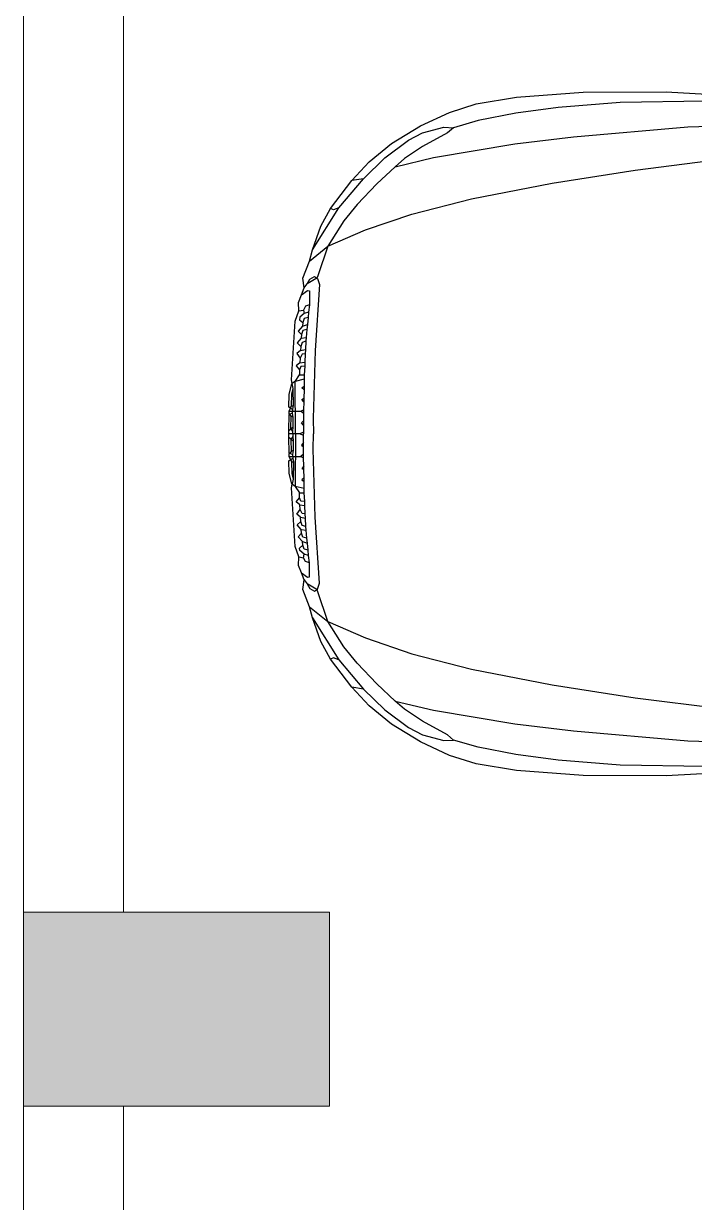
# Model space of a CAD drawing. Header units: inches. Extents: x -5775 to 2930, y 591 to 3437.
# Drawn here: x -5616.4 to -5549.1, y 2581.8 to 2699.9 of the extents above; entities that cross this region are included whole.
import ezdxf

# ---------------------------------------------------------------- set-up
doc = ezdxf.new("R2010")
doc.units = ezdxf.units.IN
doc.header["$LTSCALE"] = 20
doc.header["$MEASUREMENT"] = 0
doc.layers.get('0').update_dxf_attribs({"lineweight": 5})
doc.layers.add('Accesories', color=27, linetype='Continuous')
doc.layers.add('AUDI', color=27, linetype='Continuous')
doc.layers.add('Pillar', color=250, linetype='Continuous', lineweight=5)

# ---------------------------------------------------------------- blocks, each defined once
blk = doc.blocks.new('Top')
at = {"layer": 'AUDI'}
for p, q in [((2522.3, 15600.8), (2403.6, 15584.7)), ((2696.5, 15614.9), (2522.3, 15600.8)), ((2935.9, 15618.5), (2696.5, 15614.9)), ((2297.5, 15564.2), (2228.3, 15544.2)), ((2403.6, 15584.7), (2297.5, 15564.2)), ((2101.3, 15509.2), (2140.2, 15529.6)), ((2140.2, 15529.6), (2201.1, 15545.4)), ((2210.6, 15530), (2140.2, 15491.5)), ((2201.1, 15545.4), (2228.3, 15544.2)), ((2228.3, 15544.2), (2210.6, 15530)), ((2565.6, 15518.2), (2887.2, 15546.2)), ((2887.2, 15546.2), (3001.2, 15550.5)), ((2034.5, 15459.3), (2101.3, 15509.2)), ((2140.2, 15491.5), (2089.9, 15457.7)), ((2171.3, 15460.4), (2400.5, 15498.6)), ((2400.5, 15498.6), (2565.6, 15518.2)), ((1974.3, 15400.7), (2034.5, 15459.3)), ((2063.5, 15434.5), (2171.3, 15460.4)), ((2089.9, 15457.7), (2063.5, 15434.5)), ((2739.3, 15425.1), (3128.1, 15475)), ((2063.5, 15434.5), (2011.7, 15386.5)), ((2505.8, 15388.5), (2739.3, 15425.1)), ((1905.5, 15318.9), (1974.3, 15400.7)), ((1974.3, 15400.7), (1942.1, 15395.2)), ((2011.7, 15386.5), (1957, 15328)), ((2278.6, 15344.5), (2505.8, 15388.5)), ((1957, 15328), (1919.7, 15282)), ((2110.3, 15301.2), (2278.6, 15344.5)), ((1831.2, 15200.2), (1905.5, 15318.9)), ((1890.2, 15313.4), (1881.9, 15317)), ((1905.5, 15318.9), (1890.2, 15313.4)), ((1979.8, 15257.2), (2110.3, 15301.2)), ((1919.7, 15282), (1874.1, 15211.2)), ((1874.1, 15211.2), (1979.8, 15257.2)), ((1822.6, 15169.1), (1874.1, 15211.2)), ((1874.1, 15211.2), (1846.5, 15127.5)), ((1823.3, 15118), (1836.3, 15125.5)), ((1836.3, 15125.5), (1845.4, 15120)), ((1846.5, 15127.5), (1843, 15120.8)), ((1807.2, 15093.3), (1815.9, 15104.7)), ((1843, 15120.8), (1815.9, 15104.7)), ((1815.9, 15104.7), (1823.3, 15118)), ((1850.9, 15102.7), (1838.3, 14917.1)), ((1845.4, 15120), (1850.9, 15102.7)), ((1800.2, 15074), (1816.7, 15086.2)), ((1816.7, 15086.2), (1822.2, 15085.4)), ((1822.2, 15085.4), (1823, 15045.7)), ((1792.3, 15029.2), (1805.7, 15031.1)), ((1811.2, 15042.2), (1805.7, 15031.1)), ((1805.7, 15031.1), (1808, 15021.3)), ((1820.2, 15024.9), (1808, 15021.3)), ((1823, 15045.7), (1811.2, 15042.2)), ((1820.2, 15024.9), (1819, 15010.3)), ((1823, 15045.7), (1820.2, 15024.9)), ((1795, 15010.7), (1794.3, 15004)), ((1794.3, 15004), (1803.7, 14996.2)), ((1808, 15021.3), (1795, 15010.7)), ((1803.7, 14996.2), (1802.5, 14985.9)), ((1807.2, 15007.6), (1803.7, 14996.2)), ((1819, 15010.3), (1807.2, 15007.6)), ((1819, 15010.3), (1816.7, 14990.3)), ((1802.5, 14985.9), (1790.3, 14972.2)), ((1790.3, 14972.2), (1800.5, 14962.4)), ((1800.5, 14962.4), (1799.4, 14951.7)), ((1804.1, 14973.4), (1800.5, 14962.4)), ((1802.5, 14985.9), (1816.7, 14990.3)), ((1815.5, 14976.1), (1804.1, 14973.4)), ((1815.5, 14976.1), (1813.1, 14953.7)), ((1816.7, 14990.3), (1815.5, 14976.1)), ((1799.4, 14951.7), (1788.4, 14939.2)), ((1788.4, 14939.2), (1798.6, 14928.9)), ((1798.6, 14928.9), (1797.4, 14917.5)), ((1802.1, 14940.3), (1798.6, 14928.9)), ((1799.4, 14951.7), (1813.1, 14953.7)), ((1812.3, 14943.9), (1802.1, 14940.3)), ((1812.3, 14943.9), (1811.2, 14920.3)), ((1813.1, 14953.7), (1812.3, 14943.9)), ((1797.4, 14917.5), (1787.2, 14908.5)), ((1787.2, 14908.5), (1796.2, 14895.5)), ((1796.2, 14895.5), (1795, 14882.5)), ((1801.7, 14906.9), (1796.2, 14895.5)), ((1797.4, 14917.5), (1811.2, 14920.3)), ((1810.8, 14908.1), (1801.7, 14906.9)), ((1810.8, 14908.1), (1809.6, 14884.5)), ((1811.2, 14920.3), (1810.8, 14908.1)), ((1838.3, 14917.1), (1833.2, 14725.7)), ((1795, 14882.5), (1784.8, 14874.3)), ((1784.8, 14874.3), (1794.6, 14862.9)), ((1794.6, 14862.9), (1794.3, 14848.7)), ((1798.6, 14872.3), (1794.6, 14862.9)), ((1795, 14882.5), (1809.6, 14884.5)), ((1809.2, 14873.1), (1798.6, 14872.3)), ((1809.2, 14873.1), (1808, 14848.7)), ((1809.6, 14884.5), (1809.2, 14873.1)), ((1782.1, 14830.5), (1774.5, 14825.1)), ((1782.1, 14830.5), (1794.3, 14848.7)), ((1808, 14836.5), (1782.1, 14830.5)), ((1783.6, 14682.8), (1782.1, 14830.5)), ((1794.3, 14848.7), (1808, 14848.7)), ((1808, 14836.5), (1807.2, 14816.9)), ((1808, 14848.7), (1808, 14836.5)), ((1771.8, 14760.3), (1772.6, 14794.9)), ((1772.6, 14794.9), (1776.6, 14810.6)), ((1776.6, 14810.6), (1774.2, 14824.1)), ((1777.3, 14762.2), (1776.6, 14810.6)), ((1801.3, 14812.6), (1807.2, 14816.9)), ((1807.2, 14806.7), (1801.3, 14812.6)), ((1807.2, 14806.7), (1806.8, 14783.5)), ((1807.2, 14816.9), (1807.2, 14806.7)), ((1769.6, 14755.8), (1771.8, 14760.3)), ((1771.8, 14760.3), (1777.3, 14762.2)), ((1775.4, 14751.6), (1777.3, 14762.2)), ((1801.3, 14779.9), (1806.8, 14783.5)), ((1806.4, 14773.3), (1801.3, 14779.9)), ((1806.4, 14773.3), (1806, 14750.1)), ((1806.8, 14783.5), (1806.4, 14773.3)), ((1765.2, 14746.9), (1797.8, 14746.5)), ((1771.5, 14732.8), (1767, 14737.8)), ((1775, 14741), (1767.5, 14738.3)), ((1769.7, 14698.4), (1771.5, 14732.8)), ((1770.2, 14754.9), (1775.4, 14751.6)), ((1776.6, 14730), (1771.5, 14732.8)), ((1775, 14741), (1775.4, 14751.6)), ((1776.6, 14730), (1775, 14741)), ((1777, 14702.5), (1776.6, 14730)), ((1797.8, 14746.5), (1806, 14750.1)), ((1806, 14740.2), (1797.8, 14746.5)), ((1806, 14740.2), (1805.7, 14719.4)), ((1806, 14750.1), (1806, 14740.2)), ((1764.8, 14692.3), (1777, 14702.5)), ((1775.4, 14689.9), (1769.7, 14698.4)), ((1775.4, 14689.9), (1777, 14702.5)), ((1800.5, 14714.3), (1805.7, 14719.4)), ((1805.7, 14707.2), (1800.5, 14714.3)), ((1805.7, 14719.4), (1805.7, 14707.2)), ((1805.7, 14707.2), (1805.7, 14687.6)), ((1833.2, 14725.7), (1833.7, 14682.8)), ((1795.4, 14682.8), (1764.4, 14682.8)), ((1795.4, 14682.8), (1764.4, 14682.8)), ((1764.8, 14673.4), (1777, 14663.2)), ((1775.4, 14675.8), (1769.7, 14667.3)), ((1769.7, 14667.3), (1771.5, 14632.9)), ((1775.4, 14682.8), (1775.4, 14689.9)), ((1775.4, 14682.8), (1775.4, 14675.8)), ((1775.4, 14675.8), (1777, 14663.2)), ((1777, 14663.2), (1776.6, 14635.7)), ((1783.6, 14682.8), (1782.1, 14535.2)), ((1805.7, 14687.6), (1795.4, 14682.8)), ((1805.7, 14678.1), (1795.4, 14682.8)), ((1805.7, 14687.6), (1805.7, 14682.8)), ((1805.7, 14678.1), (1805.7, 14682.8)), ((1805.7, 14658.5), (1805.7, 14678.1)), ((1833.2, 14640), (1833.7, 14682.8)), ((1771.5, 14632.9), (1767, 14627.9)), ((1775, 14624.7), (1767.5, 14627.4)), ((1776.6, 14635.7), (1771.5, 14632.9)), ((1776.6, 14635.7), (1775, 14624.7)), ((1805.7, 14658.5), (1800.5, 14651.4)), ((1800.5, 14651.4), (1805.7, 14646.3)), ((1805.7, 14646.3), (1805.7, 14658.5)), ((1806, 14625.4), (1805.7, 14646.3)), ((1838.3, 14448.5), (1833.2, 14640)), ((1765.2, 14618.8), (1797.8, 14619.1)), ((1769.6, 14609.8), (1771.8, 14605.4)), ((1770.2, 14610.7), (1775.4, 14614)), ((1771.8, 14605.4), (1777.3, 14603.4)), ((1771.8, 14605.4), (1772.6, 14570.8)), ((1775, 14624.7), (1775.4, 14614)), ((1775.4, 14614), (1777.3, 14603.4)), ((1777.3, 14603.4), (1776.6, 14555.1)), ((1806, 14625.4), (1797.8, 14619.1)), ((1797.8, 14619.1), (1806, 14615.6)), ((1806, 14615.6), (1806, 14625.4)), ((1806.4, 14592.4), (1806, 14615.6)), ((1772.6, 14570.8), (1776.6, 14555.1)), ((1806.4, 14592.4), (1801.3, 14585.7)), ((1801.3, 14585.7), (1806.8, 14582.2)), ((1806.8, 14582.2), (1806.4, 14592.4)), ((1807.2, 14559), (1806.8, 14582.2)), ((1776.6, 14555.1), (1774.2, 14541.6)), ((1782.1, 14535.2), (1774.5, 14540.6)), ((1808, 14529.1), (1782.1, 14535.2)), ((1782.1, 14535.2), (1794.3, 14516.9)), ((1807.2, 14559), (1801.3, 14553.1)), ((1801.3, 14553.1), (1807.2, 14548.8)), ((1807.2, 14548.8), (1807.2, 14559)), ((1808, 14529.1), (1807.2, 14548.8)), ((1808, 14516.9), (1808, 14529.1)), ((1784.8, 14491.4), (1794.6, 14502.8)), ((1794.6, 14502.8), (1794.3, 14516.9)), ((1794.3, 14516.9), (1808, 14516.9)), ((1798.6, 14493.3), (1794.6, 14502.8)), ((1809.2, 14492.6), (1808, 14516.9)), ((1795, 14483.1), (1784.8, 14491.4)), ((1787.2, 14457.2), (1796.2, 14470.1)), ((1795, 14483.1), (1809.6, 14481.2)), ((1796.2, 14470.1), (1795, 14483.1)), ((1801.7, 14458.7), (1796.2, 14470.1)), ((1809.2, 14492.6), (1798.6, 14493.3)), ((1809.6, 14481.2), (1809.2, 14492.6)), ((1810.8, 14457.6), (1809.6, 14481.2)), ((1797.4, 14448.1), (1787.2, 14457.2)), ((1788.4, 14426.5), (1798.6, 14436.7)), ((1797.4, 14448.1), (1811.2, 14445.4)), ((1798.6, 14436.7), (1797.4, 14448.1)), ((1802.1, 14425.3), (1798.6, 14436.7)), ((1810.8, 14457.6), (1801.7, 14458.7)), ((1811.2, 14445.4), (1810.8, 14457.6)), ((1812.3, 14421.8), (1811.2, 14445.4)), ((1850.9, 14263), (1838.3, 14448.5)), ((1799.4, 14413.9), (1788.4, 14426.5)), ((1790.3, 14393.5), (1800.5, 14403.3)), ((1799.4, 14413.9), (1813.1, 14412)), ((1800.5, 14403.3), (1799.4, 14413.9)), ((1804.1, 14392.3), (1800.5, 14403.3)), ((1812.3, 14421.8), (1802.1, 14425.3)), ((1813.1, 14412), (1812.3, 14421.8)), ((1815.5, 14389.6), (1813.1, 14412)), ((1802.5, 14379.7), (1790.3, 14393.5)), ((1794.3, 14361.6), (1803.7, 14369.5)), ((1795, 14355), (1794.3, 14361.6)), ((1802.5, 14379.7), (1816.7, 14375.4)), ((1803.7, 14369.5), (1802.5, 14379.7)), ((1807.2, 14358.1), (1803.7, 14369.5)), ((1815.5, 14389.6), (1804.1, 14392.3)), ((1816.7, 14375.4), (1815.5, 14389.6)), ((1819, 14355.4), (1816.7, 14375.4)), ((1792.3, 14336.5), (1805.7, 14334.5)), ((1808, 14344.3), (1795, 14355)), ((1805.7, 14334.5), (1808, 14344.3)), ((1811.2, 14323.5), (1805.7, 14334.5)), ((1819, 14355.4), (1807.2, 14358.1)), ((1820.2, 14340.8), (1808, 14344.3)), ((1820.2, 14340.8), (1819, 14355.4)), ((1823, 14320), (1820.2, 14340.8)), ((1823, 14320), (1811.2, 14323.5)), ((1822.2, 14280.3), (1823, 14320)), ((1800.2, 14291.7), (1816.7, 14279.5)), ((1807.2, 14272.4), (1815.9, 14261)), ((1816.7, 14279.5), (1822.2, 14280.3)), ((1845.4, 14245.7), (1850.9, 14263)), ((1843, 14244.9), (1815.9, 14261)), ((1815.9, 14261), (1823.3, 14247.6)), ((1823.3, 14247.6), (1836.3, 14240.2)), ((1836.3, 14240.2), (1845.4, 14245.7)), ((1846.5, 14238.2), (1843, 14244.9)), ((1874.1, 14154.5), (1846.5, 14238.2)), ((1822.6, 14196.5), (1874.1, 14154.5)), ((1831.2, 14165.5), (1905.5, 14046.7)), ((1919.7, 14083.7), (1874.1, 14154.5)), ((1874.1, 14154.5), (1979.8, 14108.5)), ((1979.8, 14108.5), (2110.3, 14064.4)), ((1957, 14037.7), (1919.7, 14083.7)), ((2110.3, 14064.4), (2278.6, 14021.2)), ((1890.2, 14052.3), (1881.9, 14048.7)), ((1905.5, 14046.7), (1890.2, 14052.3)), ((1905.5, 14046.7), (1974.3, 13965)), ((2011.7, 13979.1), (1957, 14037.7)), ((2278.6, 14021.2), (2505.8, 13977.2)), ((1974.3, 13965), (1942.1, 13970.5)), ((1974.3, 13965), (2034.5, 13906.4)), ((2063.5, 13931.2), (2011.7, 13979.1)), ((2505.8, 13977.2), (2739.3, 13940.6)), ((2089.9, 13908), (2063.5, 13931.2)), ((2063.5, 13931.2), (2171.3, 13905.2)), ((2739.3, 13940.6), (3128.1, 13890.7)), ((2034.5, 13906.4), (2101.3, 13856.5)), ((2140.2, 13874.2), (2089.9, 13908)), ((2171.3, 13905.2), (2400.5, 13867.1)), ((2210.6, 13835.6), (2140.2, 13874.2)), ((2400.5, 13867.1), (2565.6, 13847.4)), ((2101.3, 13856.5), (2140.2, 13836)), ((2140.2, 13836), (2201.1, 13820.3)), ((2228.3, 13821.5), (2210.6, 13835.6)), ((2565.6, 13847.4), (2887.2, 13819.5)), ((2201.1, 13820.3), (2228.3, 13821.5)), ((2297.5, 13801.4), (2228.3, 13821.5)), ((2403.6, 13781), (2297.5, 13801.4)), ((2887.2, 13819.5), (3001.2, 13815.2)), ((2522.3, 13764.9), (2403.6, 13781)), ((2696.5, 13750.7), (2522.3, 13764.9)), ((2935.9, 13747.2), (2696.5, 13750.7))]:
    blk.add_line(p, q, dxfattribs=at)
blk.add_lwpolyline([(3202.5, 13741.7), (2825.8, 13720.8), (2592.7, 13721.6), (2404.8, 13735.8), (2291.2, 13754.7), (2216.5, 13778.2), (2134.7, 13816.4), (2053.3, 13865.9), (1990.8, 13917.8), (1942.1, 13970.5), (1881.9, 14048.7), (1854.4, 14098.2), (1831.2, 14165.5), (1822.6, 14196.5), (1804.1, 14244.5), (1807.2, 14272.4), (1800.2, 14291.7), (1791.5, 14312.9), (1792.3, 14336.5), (1782.1, 14365.6), (1772.2, 14530.7), (1774, 14540.9), (1772.6, 14541.9), (1765.6, 14571.6), (1764.8, 14607.4), (1769.4, 14610.3), (1765.2, 14618.8), (1765.6, 14626.2), (1766.8, 14627.6), (1765.2, 14628.2), (1764.8, 14673.4), (1764.4, 14682.8), (1764.8, 14692.3), (1765.2, 14737.5), (1766.8, 14738.1), (1765.6, 14739.4), (1765.2, 14746.9), (1769.4, 14755.4), (1764.8, 14758.3), (1765.6, 14794.1), (1772.6, 14823.8), (1774, 14824.8), (1772.2, 14835), (1782.1, 15000.1), (1792.3, 15029.2), (1791.5, 15052.8), (1800.2, 15074), (1807.2, 15093.3), (1804.1, 15121.2), (1822.6, 15169.1), (1831.2, 15200.2), (1854.4, 15267.4), (1881.9, 15317), (1942.1, 15395.2), (1990.8, 15447.9), (2053.3, 15499.8), (2134.7, 15549.3), (2216.5, 15587.4), (2291.2, 15611), (2404.8, 15629.9), (2592.7, 15644), (2825.8, 15644.8), (3202.5, 15624)], dxfattribs=at)
blk = doc.blocks.new('Car_AUDI')
at = {"xscale": 0.03562499999998181, "yscale": 0.03562499999998181, "zscale": 0.035625}
blk.add_blockref('Top', (-145.33, -523.08), dxfattribs=at)

msp = doc.modelspace()

# ---------------------------------------------------------------- hatches: boundary and pattern name
at = {"layer": 'Pillar'}
h = msp.add_hatch(dxfattribs=at)
h.set_pattern_fill('AR-SAND', color=256, style=0)
h.set_pattern_definition([(37.5, (-5616.3607, 2374.1199), (-0.0629934, 1.9268238), [0, -1.52, 0, -1.7, 0, -1.625]), (7.5, (-5616.3607, 2374.12), (1.769777, 2.822146), [0, -0.82, 0, -1.37, 0, -0.525]), (327.5, (-5617.5907, 2374.1199), (3.114142, 0.005659), [0, -0.5, 0, -1.8, 0, -2.35]), (317.5, (-5617.5907, 2374.12), (3.0061266, 0.8776756), [0, -0.25, 0, -1.18, 0, -1.35])])
h.paths.add_polyline_path([(-5098.36, 2419.56), (-5129.01, 2419.56), (-5129.01, 2400.12), (-5098.36, 2400.12)])
h.paths.add_polyline_path([(-5098.36, 2610.85), (-5129.01, 2610.85), (-5129.01, 2591.41), (-5098.36, 2591.41)])
h.paths.add_polyline_path([(-5228.36, 2412.6), (-5241.81, 2412.6), (-5241.81, 2374.12), (-5228.36, 2374.12)])
h.paths.add_polyline_path([(-5228.36, 2604.12), (-5256.78, 2604.12), (-5256.78, 2598.12), (-5256.78, 2589.9), (-5228.36, 2589.9)])
h.paths.add_polyline_path([(-5098.36, 2953.29), (-5108.36, 2953.29), (-5115.15, 2953.29), (-5115.15, 2928.12), (-5098.36, 2928.12)])
h.paths.add_polyline_path([(-5244.51, 2961.35), (-5258.36, 2961.35), (-5258.36, 2934.12), (-5258.36, 2928.12), (-5252.36, 2928.12), (-5244.51, 2928.12)])
h.paths.add_polyline_path([(-5456.36, 3118.12), (-5467.82, 3118.12), (-5467.82, 3108.12), (-5456.36, 3108.12)])
h.paths.add_polyline_path([(-5599.57, 2953.29), (-5616.36, 2953.29), (-5616.36, 2928.12), (-5599.57, 2928.12)])
h.paths.add_polyline_path([(-5456.36, 2961.35), (-5470.21, 2961.35), (-5470.21, 2928.12), (-5462.36, 2928.12), (-5456.36, 2928.12), (-5456.36, 2934.12)])
h.paths.add_polyline_path([(-5585.71, 2610.85), (-5616.36, 2610.85), (-5616.36, 2591.41), (-5585.71, 2591.41)])
h.paths.add_polyline_path([(-5457.94, 2604.12), (-5486.36, 2604.12), (-5486.36, 2589.9), (-5457.94, 2589.9)])
h.paths.add_polyline_path([(-5585.71, 2419.56), (-5616.36, 2419.56), (-5616.36, 2400.12), (-5585.71, 2400.12)])
h.paths.add_polyline_path([(-5472.91, 2412.6), (-5486.36, 2412.6), (-5486.36, 2374.12), (-5472.91, 2374.12)])

# ---------------------------------------------------------------- linework, layer by layer
for p, q in [((-5616.36, 3098.68), (-5616.36, 2348.12)), ((-5606.36, 2772.12), (-5606.36, 2676.12)), ((-5606.36, 2676.12), (-5606.36, 2610.85)), ((-5606.36, 2591.41), (-5606.36, 2419.56))]:
    msp.add_line(p, q)
for p, q in [((-5616.36, 2591.41), (-5616.36, 2610.85)), ((-5616.36, 2610.85), (-5585.71, 2610.85)), ((-5585.71, 2610.85), (-5585.71, 2591.41)), ((-5585.71, 2591.41), (-5616.36, 2591.41))]:
    msp.add_line(p, q, dxfattribs=at)

# ---------------------------------------------------------------- block references
at = {"layer": 'Accesories'}
msp.add_blockref('Car_AUDI', (-5507.3, 2658.79), dxfattribs=at)

doc.saveas('drawing.dxf')
